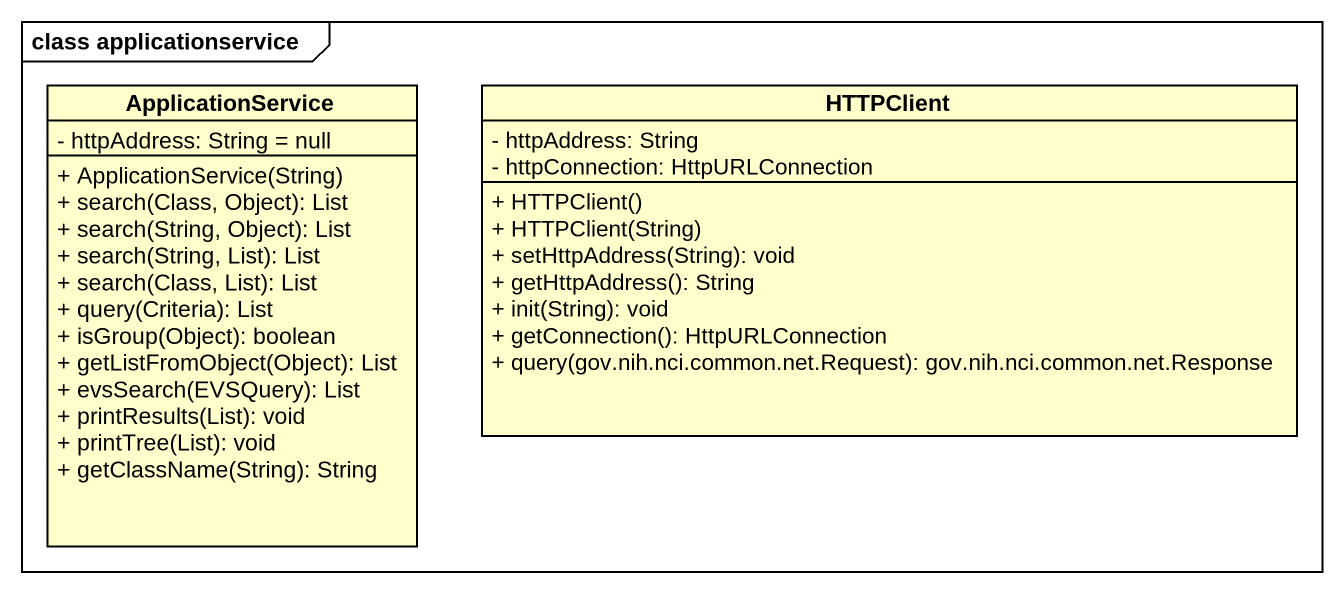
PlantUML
@startuml
mainframe class applicationservice
hide circle
hide empty members
skinparam classAttributeIconSize 0
class ApplicationService {
  - httpAddress: String = null
  + ApplicationService(String)
  + search(Class, Object): List
  + search(String, Object): List
  + search(String, List): List
  + search(Class, List): List
  + query(Criteria): List
  + isGroup(Object): boolean
  + getListFromObject(Object): List
  + evsSearch(EVSQuery): List
  + printResults(List): void
  + printTree(List): void
  + getClassName(String): String
}
class HTTPClient {
  - httpAddress: String
  - httpConnection: HttpURLConnection
  + HTTPClient()
  + HTTPClient(String)
  + setHttpAddress(String): void
  + getHttpAddress(): String
  + init(String): void
  + getConnection(): HttpURLConnection
  + query(gov.nih.nci.common.net.Request): gov.nih.nci.common.net.Response
}
@enduml
